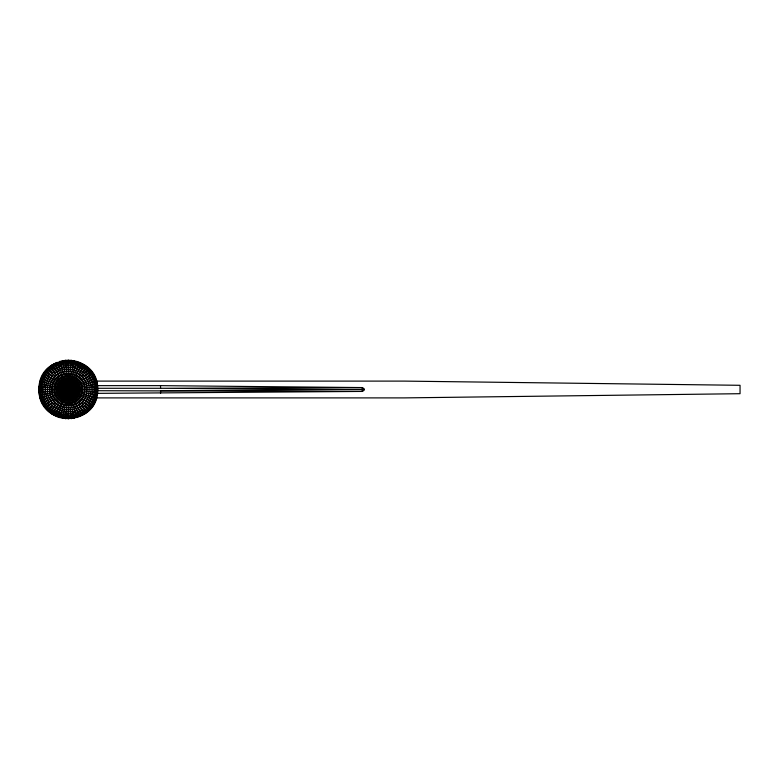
<?xml version="1.0" encoding="UTF-8"?>
<svg xmlns="http://www.w3.org/2000/svg" width="779" height="779" viewBox="0 0 779 779"><rect width="100%" height="100%" fill="white"/><g stroke="black" fill="none" stroke-linecap="round" stroke-linejoin="round"><path stroke-width="1.17" d="M97.57 393.356L362.216 391.428L364.075 390.415L364.075 388.585L362.216 387.572L160.562 385.644L160.552 388.283L97.57 388.283M38.95 389.5C38.2 351.212 98.475 351.212 97.726 389.5C98.475 427.788 38.2 427.788 38.95 389.5L97.726 389.5M65.455 418.742L71.22 360.258M62.602 418.323L74.073 360.677M59.808 417.622L76.868 361.378M96.323 397.991C90.802 419.774 59.165 426.064 45.727 408.05M57.091 416.648L79.585 362.352M54.481 415.421L82.194 363.579M52.008 413.931L84.668 365.069M49.69 412.218L86.985 366.782M47.558 410.28L89.118 368.72M45.62 408.147L91.055 370.853M43.906 405.83L92.769 373.17M42.417 403.356L94.259 375.644M57.149 362.478C41.55 368.448 34.276 388.779 42.543 403.288M41.19 400.747L95.486 378.253M40.216 398.03L96.46 380.97M59.847 361.514C69.954 358.379 81.581 361.29 89.02 368.818M39.515 395.235L97.161 383.765M39.096 392.382L97.579 386.618M96.323 381.106L404.194 381.106L740.05 385.303L740.05 393.697L404.194 397.894L96.323 397.894M97.57 385.644L160.562 385.644M97.57 390.717L362.216 391.428L362.216 387.572L160.552 388.283L364.075 389.471L160.562 390.717L160.562 393.356M39.096 386.618L97.579 392.382M39.515 383.765L97.161 395.235M40.216 380.97L96.46 398.03M41.19 378.253L95.486 400.747M42.417 375.644L94.259 403.356M43.906 373.17L92.769 405.83M45.62 370.853L91.055 408.147M47.558 368.72L89.118 410.28M49.69 366.782L86.985 412.218M90.948 370.95L95.359 378.312M52.008 365.069L84.668 413.931M54.481 363.579L82.194 415.421M57.091 362.352L79.585 416.648M59.808 361.378L76.868 417.622M96.323 381.009L97.579 389.5M62.602 360.677L74.073 418.323M65.455 360.258L71.22 418.742M68.338 360.112L68.338 418.888M39.651 386.676C35.24 423.98 94.074 429.774 97.024 392.324C101.436 355.02 42.602 349.226 39.651 386.676M40.352 386.744C36.038 423.143 93.451 428.791 96.323 392.256C100.637 355.857 43.225 350.209 40.352 386.744M41.316 386.842C37.158 421.975 92.584 427.437 95.359 392.158C99.517 357.025 44.091 351.563 41.316 386.842M42.543 386.959C38.57 420.504 91.484 425.714 94.132 392.041C98.105 358.496 45.192 353.286 42.543 386.959M44.023 387.105C40.274 418.732 90.16 423.64 92.652 391.895C96.401 360.268 46.516 355.36 44.023 387.105M45.727 387.27C42.251 416.677 88.621 421.244 90.948 391.73C94.425 362.323 48.055 357.756 45.727 387.27M47.655 387.465C44.471 414.36 86.897 418.537 89.02 391.535C92.204 364.64 49.778 360.463 47.655 387.465M49.788 387.669C46.925 411.799 84.989 415.548 86.888 391.331C89.751 367.201 51.687 363.452 49.788 387.669M52.086 387.903C49.048 408.751 83.499 412.149 84.59 391.097C87.628 370.249 53.176 366.851 52.086 387.903M54.549 388.146C51.969 405.84 81.201 408.712 82.126 390.854C84.707 373.16 55.475 370.288 54.549 388.146M57.149 388.4C55.056 402.762 78.776 405.099 79.526 390.6C81.62 376.238 57.899 373.901 57.149 388.4M59.847 388.663C58.259 399.559 76.254 401.331 76.829 390.337C78.416 379.441 60.411 377.669 59.847 388.663M62.632 388.935C61.56 396.258 73.664 397.456 74.044 390.065C75.105 382.742 63.011 381.544 62.632 388.935M65.475 389.218C71.386 400.981 73.567 378.837 65.475 389.218"/></g></svg>
